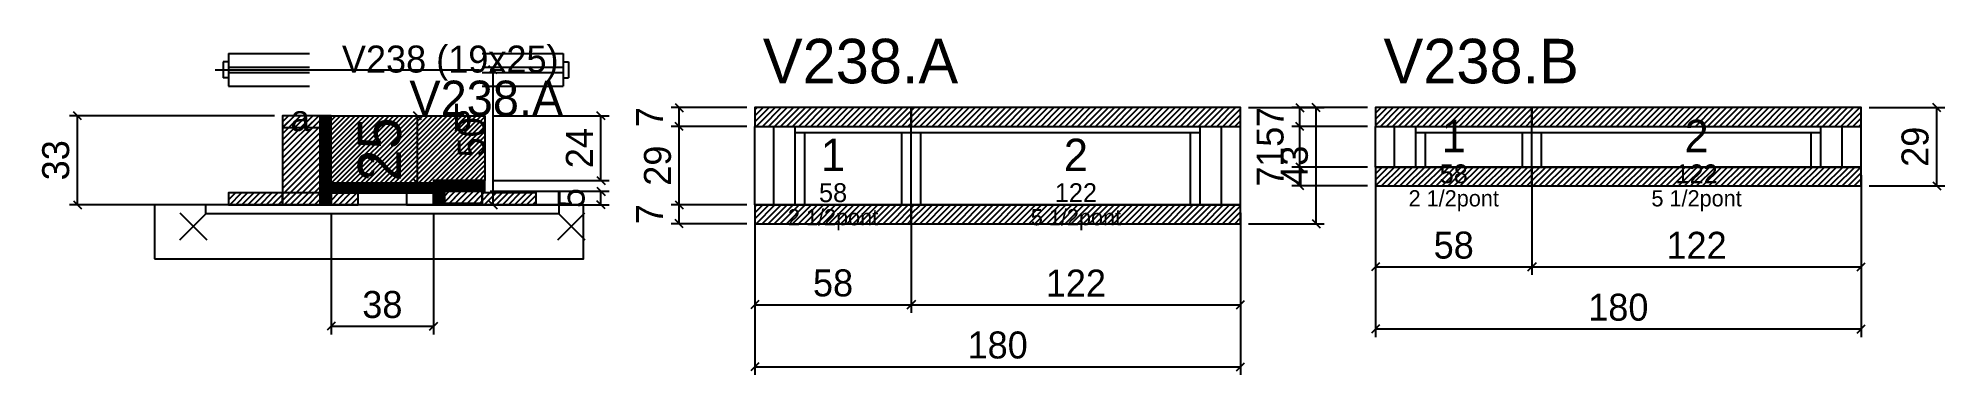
# Model space of a CAD drawing. Extents: x -69 to 638, y -92 to 33.
import ezdxf
from ezdxf.enums import TextEntityAlignment as Align

# ---------------------------------------------------------------- set-up
doc = ezdxf.new("R2010")
doc.units = 0
for name, color, linetype in [('5', 5, 'Continuous'), ('barrote', 126, 'Continuous'), ('CONCRETO', 251, 'Continuous'), ('COTA', 241, 'Continuous'), ('Cota Seção (2x)', 241, 'Continuous'), ('detalhes', 7, 'Continuous'), ('Hachura', 251, 'Continuous'), ('Madeira', 126, 'Continuous'), ('NOMENCLATURA', 7, 'Continuous'), ('Painéis', 200, 'Continuous'), ('presilha', 224, 'Continuous'), ('SARR_2.2x7', 40, 'Continuous'), ('SARR_3.5x7', 81, 'Continuous'), ('SCO-___-LAJ', 224, 'Continuous'), ('TENSOR', 224, 'Continuous'), ('texto', 7, 'Continuous'), ('Texto Seção', 7, 'Continuous')]:
    doc.layers.add(name, color=color, linetype=linetype)
doc.dimstyles.new('PAINEL', dxfattribs={"dimtxt": 10, "dimasz": 3, "dimexe": 3, "dimexo": 3, "dimgap": 3, "dimtad": 1, "dimblk": 'OBLIQUE', "dimblk1": 'OBLIQUE', "dimcen": 2.5, "dimclrd": 4, "dimclre": 4, "dimclrt": 240, "dimazin": 3, "dimtfac": 1, "dimtmove": 0, "dimatfit": 3})
doc.dimstyles.new('SECAO2X', dxfattribs={"dimtxt": 16, "dimasz": 3, "dimexe": 3, "dimexo": 3, "dimgap": 3, "dimtad": 1, "dimblk": 'OBLIQUE', "dimblk1": 'OBLIQUE', "dimcen": 2.5, "dimclrd": 4, "dimclre": 4, "dimclrt": 240, "dimazin": 3, "dimtfac": 1, "dimtmove": 0, "dimatfit": 3})

# ---------------------------------------------------------------- blocks, each defined once
blk = doc.blocks.new('_OBLIQUE')
at = {"color": 0, "linetype": 'BYBLOCK'}
blk.add_line((-0.5, -0.5), (0.5, 0.5), dxfattribs=at)

msp = doc.modelspace()

# ---------------------------------------------------------------- hatches: boundary and pattern name
at = {"layer": 'COTA'}
h = msp.add_hatch(dxfattribs=at)
h.set_pattern_fill('ANSI31', scale=0.4)
h.paths.add_polyline_path([(40, -21), (40, 4), (97, 4), (97, -20), (78, -20), (78, -21)])
h = msp.add_hatch(dxfattribs=at)
h.set_pattern_fill('ANSI31', scale=0.5)
h.paths.add_polyline_path([(197, 0), (255, 0), (255, 7), (197, 7)])
h = msp.add_hatch(dxfattribs=at)
h.set_pattern_fill('ANSI31', scale=0.5)
h.paths.add_polyline_path([(255, 0), (377, 0), (377, 7), (255, 7)])
h = msp.add_hatch(dxfattribs=at)
h.set_pattern_fill('ANSI31', scale=0.5)
h.paths.add_polyline_path([(427, 0), (485, 0), (485, 7), (427, 7)])
h = msp.add_hatch(dxfattribs=at)
h.set_pattern_fill('ANSI31', scale=0.5)
h.paths.add_polyline_path([(485, 0), (607, 0), (607, 7), (485, 7)])
h = msp.add_hatch(dxfattribs=at)
h.set_pattern_fill('ANSI31', scale=0.5)
h.paths.add_polyline_path([(427, -22), (485, -22), (485, -15), (427, -15)])
h = msp.add_hatch(dxfattribs=at)
h.set_pattern_fill('ANSI31', scale=0.5)
h.paths.add_polyline_path([(485, -22), (607, -22), (607, -15), (485, -15)])
h = msp.add_hatch(dxfattribs=at)
h.set_pattern_fill('ANSI31', scale=0.5)
h.paths.add_polyline_path([(197, -36), (255, -36), (255, -29), (197, -29)])
h = msp.add_hatch(dxfattribs=at)
h.set_pattern_fill('ANSI31', scale=0.5)
h.paths.add_polyline_path([(255, -36), (377, -36), (377, -29), (255, -29)])
at = {"layer": 'Hachura'}
h = msp.add_hatch(dxfattribs=at)
h.set_pattern_fill('ANSI31', scale=0.5)
h.paths.add_polyline_path([(22, -29), (36, -29), (36, 4), (22, 4)])
h = msp.add_hatch(dxfattribs=at)
h.set_pattern_fill('ANSI31', scale=0.5)
h.paths.add_polyline_path([(22, -0.4), (36, -0.4), (36, 4), (22, 4)])
h = msp.add_hatch(dxfattribs=at)
h.set_pattern_fill('SOLID')
h.paths.add_polyline_path([(36, -29), (40, -29), (40, 4), (36, 4)])
h = msp.add_hatch(dxfattribs=at)
h.set_pattern_fill('SOLID')
h.paths.add_polyline_path([(40, -24.6), (78, -24.6), (78, -21), (40, -21)])
h = msp.add_hatch(dxfattribs=at)
h.set_pattern_fill('SOLID')
h.paths.add_polyline_path([(78, -24), (97, -24), (97, -20), (78, -20)])
h = msp.add_hatch(dxfattribs=at)
h.set_pattern_fill('ANSI31', scale=0.5)
h.paths.add_polyline_path([(2, -29), (22, -29), (22, -24.6), (2, -24.6)])
h = msp.add_hatch(dxfattribs=at)
h.set_pattern_fill('ANSI31', scale=0.5)
h.paths.add_polyline_path([(40, -29), (50, -29), (50, -24.6), (40, -24.6)])
h = msp.add_hatch(dxfattribs=at)
h.set_pattern_fill('SOLID')
h.paths.add_polyline_path([(78, -29), (82, -29), (82, -24), (78, -24)])
h = msp.add_hatch(dxfattribs=at)
h.set_pattern_fill('ANSI31', scale=0.5)
h.paths.add_polyline_path([(82, -29), (96, -29), (96, -24), (82, -24)])
h = msp.add_hatch(dxfattribs=at)
h.set_pattern_fill('ANSI31', scale=0.5)
h.paths.add_polyline_path([(82, -28.4), (96, -28.4), (96, -24), (82, -24)])
h = msp.add_hatch(dxfattribs=at)
h.set_pattern_fill('ANSI31', scale=0.5)
h.paths.add_polyline_path([(96, -29), (116, -29), (116, -24.6), (96, -24.6)])

# ---------------------------------------------------------------- linework, layer by layer
for p, q in [((0, 24), (0, 18)), ((2, 24), (0, 24)), ((2, 27), (32, 27)), ((2, 27), (2, 15)), ((2, 22), (32, 22)), ((96, 27), (126, 27)), ((96, 22), (126, 22)), ((126, 27), (126, 15)), ((126, 24), (128, 24)), ((128, 24), (128, 18)), ((2, 18), (0, 18)), ((2, 20), (32, 20)), ((2, 15), (32, 15)), ((96, 20), (126, 20)), ((96, 15), (126, 15)), ((126, 18), (128, 18))]:
    msp.add_line(p, q)
at = {"layer": 'barrote'}
msp.add_lwpolyline([(-25.5, -49), (133.5, -49), (133.5, -29), (-25.5, -29)], close=True, dxfattribs=at)
at = {"layer": 'CONCRETO'}
msp.add_lwpolyline([(40, -21), (40, 4), (97, 4), (97, -20), (78, -20), (78, -21)], close=True, dxfattribs=at)
at = {"layer": 'Madeira'}
for points in [[(22, -29), (36, -29), (36, 4), (22, 4)], [(22, -0.4), (36, -0.4), (36, 4), (22, 4)], [(2, -29), (22, -29), (22, -24.6), (2, -24.6)], [(22, -29), (36, -29), (36, -24.6), (22, -24.6)], [(40, -29), (50, -29), (50, -24.6), (40, -24.6)], [(68, -29), (78, -29), (78, -24.6), (68, -24.6)], [(82, -29), (96, -29), (96, -24), (82, -24)], [(82, -28.4), (96, -28.4), (96, -24), (82, -24)], [(96, -29), (116, -29), (116, -24.6), (96, -24.6)]]:
    msp.add_lwpolyline(points, close=True, dxfattribs=at)
at = {"layer": 'Painéis'}
for p, q in [((197, 0), (255, 0)), ((197, -29), (197, 0)), ((255, -29), (255, 0)), ((255, -29), (255, 0)), ((255, 0), (377, 0)), ((255, -29), (255, 0)), ((377, -29), (377, 0)), ((427, 0), (485, 0)), ((427, -15), (427, 0)), ((485, -15), (485, 0)), ((485, -15), (485, 0)), ((485, 0), (607, 0)), ((485, -15), (485, 0)), ((607, -15), (607, 0)), ((427, -15), (485, -15)), ((485, -15), (607, -15)), ((197, -29), (255, -29)), ((255, -29), (377, -29))]:
    msp.add_line(p, q, dxfattribs=at)
for points in [[(36, -29), (40, -29), (40, 4), (36, 4)], [(40, -24.6), (78, -24.6), (78, -21), (40, -21)], [(78, -24), (97, -24), (97, -20), (78, -20)], [(78, -29), (82, -29), (82, -24), (78, -24)]]:
    msp.add_lwpolyline(points, close=True, dxfattribs=at)
at = {"layer": 'presilha'}
for p, q in [((-16, -42), (-6, -32)), ((-16, -32), (-6, -42)), ((124, -42), (134, -32)), ((124, -32), (134, -42))]:
    msp.add_line(p, q, dxfattribs=at)
at = {"layer": 'SARR_2.2x7'}
for p, q in [((204, -29), (204, 0)), ((370, -29), (370, 0)), ((434, -15), (434, 0)), ((600, -15), (600, 0)), ((212, -2.2), (255, -2.2)), ((255, -2.2), (362, -2.2)), ((442, -2.2), (485, -2.2)), ((485, -2.2), (592, -2.2))]:
    msp.add_line(p, q, dxfattribs=at)
at = {"layer": 'SARR_3.5x7'}
for p, q in [((212, -29), (212, 0)), ((255, -29), (255, 0)), ((255, -29), (255, 0)), ((362, -29), (362, 0)), ((442, -15), (442, 0)), ((485, -15), (485, 0)), ((485, -15), (485, 0)), ((592, -15), (592, 0)), ((215.5, -29), (215.5, -2.2)), ((251.5, -29), (251.5, -2.2)), ((258.5, -29), (258.5, -2.2)), ((358.5, -29), (358.5, -2.2)), ((445.5, -15), (445.5, -2.2)), ((481.5, -15), (481.5, -2.2)), ((488.5, -15), (488.5, -2.2)), ((588.5, -15), (588.5, -2.2)), ((442, -15), (445.5, -15)), ((481.5, -15), (485, -15)), ((485, -15), (488.5, -15)), ((588.5, -15), (592, -15)), ((212, -29), (215.5, -29)), ((251.5, -29), (255, -29)), ((255, -29), (258.5, -29)), ((358.5, -29), (362, -29))]:
    msp.add_line(p, q, dxfattribs=at)
at = {"layer": 'SCO-___-LAJ'}
for points in [[(197, 0), (255, 0), (255, 7), (197, 7)], [(255, 0), (377, 0), (377, 7), (255, 7)], [(427, 0), (485, 0), (485, 7), (427, 7)], [(485, 0), (607, 0), (607, 7), (485, 7)], [(427, -22), (485, -22), (485, -15), (427, -15)], [(485, -22), (607, -22), (607, -15), (485, -15)], [(-6.5, -32.2), (124.5, -32.2), (124.5, -29), (-6.5, -29)], [(197, -36), (255, -36), (255, -29), (197, -29)], [(255, -36), (377, -36), (377, -29), (255, -29)]]:
    msp.add_lwpolyline(points, close=True, dxfattribs=at)
at = {"layer": 'TENSOR'}
msp.add_line((-3, 21), (95, 21), dxfattribs=at)

# ---------------------------------------------------------------- texts
at = {"layer": '5'}
for s, height, p in [('1', 12, (456, -3.5)), ('2', 12, (546, -3.5)), ('1', 12, (226, -10.5)), ('2', 12, (316, -10.5)), ('58', 7, (456, -17.5)), ('122', 7, (546, -17.5)), ('58', 7, (226, -24.5)), ('122', 7, (316, -24.5))]:
    msp.add_text(s, height=height, dxfattribs=at).set_placement(p, align=Align.MIDDLE_CENTER)
at = {"layer": 'detalhes'}
for s, p in [('b', (85, -1.7)), ('a', (25, -1.7)), ('c', (50, -18.5))]:
    msp.add_text(s, height=9.6, dxfattribs=at).set_placement(p)
at = {"layer": 'NOMENCLATURA'}
for s, p in [('V238.A', (200, 16)), ('V238.B', (430, 16))]:
    msp.add_text(s, height=16.5, dxfattribs=at).set_placement(p)
at = {"layer": 'texto', "char_height": 6, "attachment_point": 5}
for s, insert in [('2 1/2pont', (456, -27.5)), ('5 1/2pont', (546, -27.5)), ('2 1/2pont', (226, -34.5)), ('5 1/2pont', (316, -34.5))]:
    msp.add_mtext(s, dxfattribs=dict(at, insert=insert))
at = {"layer": 'Texto Seção'}
for s, height, p in [('V238 (19x25)', 10, (44, 20)), ('V238.A', 13, (69, 4))]:
    msp.add_text(s, height=height, dxfattribs=at).set_placement(p)

# ---------------------------------------------------------------- dimensions: what is measured, and where the dimension line sits
at = {"layer": 'COTA'}
for base, p1, p2 in [((100, -29), (96, -29), (96, 21)), ((169, 0), (197, 0), (197, 7)), ((405, -36), (377, -36), (377, 7)), ((399, 0), (427, 0), (427, 7)), ((635, -22), (607, -22), (607, 7)), ((-54, -29), (2, -29), (22, 4)), ((140, -20), (97, -20), (97, 4)), ((169, -29), (197, -29), (197, 0)), ((399, -15), (427, -15), (427, 0)), ((399, -22), (427, -22), (427, -15)), ((140, -29), (96, -29), (96, -24)), ((169, -36), (197, -36), (197, -29))]:
    msp.add_linear_dim(base=base, p1=p1, p2=p2, angle=90, dimstyle='PAINEL', dxfattribs=at).render()
for base, p1, p2 in [((427, -52), (427, -15), (485, -15)), ((427, -75), (427, -15), (607, -15)), ((485, -52), (485, -15), (607, -15)), ((40, -74), (40, -29), (78, -29)), ((197, -66), (197, -29), (255, -29)), ((197, -89), (197, -29), (377, -29)), ((255, -66), (255, -29), (377, -29))]:
    msp.add_linear_dim(base=base, p1=p1, p2=p2, dimstyle='PAINEL', dxfattribs=at).render()
at = {"layer": 'Cota Seção (2x)'}
msp.add_linear_dim(base=(72, -21), p1=(40, -21), p2=(40, 4), angle=90, dimstyle='SECAO2X', dxfattribs=at).render()

doc.saveas('drawing.dxf')
